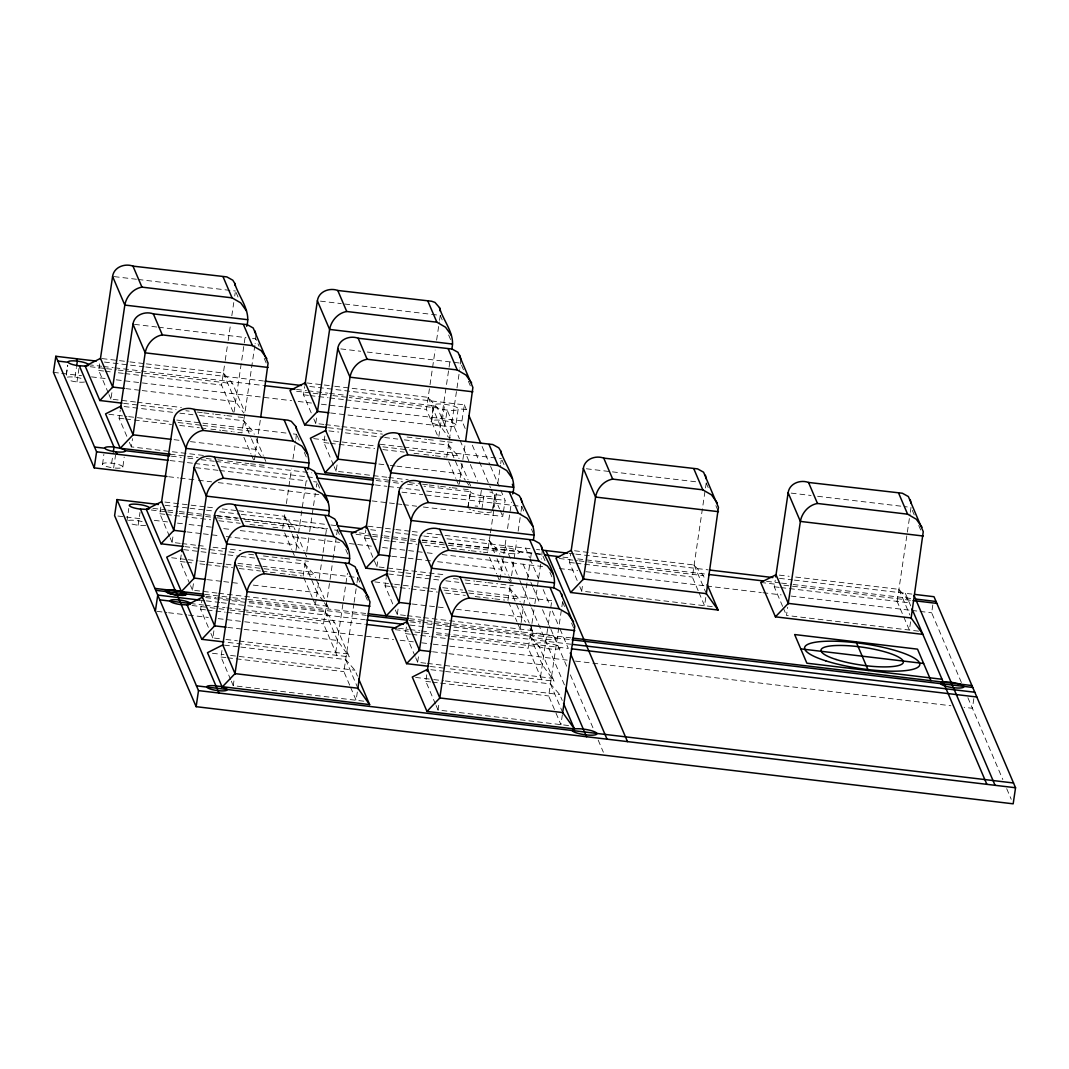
<?xml version="1.0" encoding="UTF-8"?>
<svg xmlns="http://www.w3.org/2000/svg" width="1069" height="1069" viewBox="0 0 1069 1069"><rect width="100%" height="100%" fill="white"/><g stroke="black" fill="none" stroke-linecap="round" stroke-linejoin="round"><path stroke-width="0.75" stroke-dasharray="5 3.75" d="M255.959 334.704L255.117 343.75M295.886 439.265L296.728 430.219M460.766 359.05L459.924 368.097M542.29 550.094L541.448 559.14M66.225 374.805L67.654 365.157M66.358 375.152L67.775 365.518M74.964 377.21L76.393 367.576M76.968 381.927L79.347 365.852M108.357 393.071L98.709 370.449L99.925 362.204M135.509 402.024L110.935 399.111L112.151 390.853M102.571 464.334L103.853 454.432M111.657 463.184L112.846 455.153M126.81 436.312L119.087 418.206L120.303 409.962M113.661 467.888L115.559 455.033M115.185 468.062A10.329 2.218 8.4 0 0 122.882 467.006L124.178 457.091M203.404 455.434L131.313 446.869L132.529 438.624M126.904 521.298L128.801 508.443M138.128 525.2L140.026 512.345M169.503 536.357L159.856 513.735L160.831 507.134M180.273 543.359L172.082 542.384L173.298 534.139M189.894 584.115L180.233 561.492L181.449 553.248M233.176 412.206L221.59 385.067L224.998 361.963M225.238 360.32L227.924 342.174M228.165 340.517L230.597 324.027M231.813 315.783L233.764 302.58M234.739 295.979L235.22 292.679M217.047 593.068L192.473 590.141L193.689 581.897M208.348 627.343L200.625 609.25L201.841 601.005M234.058 412.073L245.269 336.187M254.876 345.394L241.968 432.825L233.777 431.849M219.399 638.687L212.851 637.912L214.067 629.654M230.663 679.63L221.002 657.007L221.978 650.406M254.435 459.83L260.288 420.237M363.794 701.184L233.229 685.67L234.445 677.412M282.737 528.34L284.929 513.494M286.385 503.593L291.503 468.957M292.959 459.055L295.645 440.909M311.226 412.901L303.502 394.808L304.718 386.55M295.939 550.401L305.2 487.718M305.44 486.061L306.656 477.816M323.92 424.433L315.729 423.458L316.958 415.213M303.115 576.097L305.306 561.252M306.776 551.363L309.449 533.217M309.689 531.56L315.302 493.624M316.277 487.023L316.758 483.722M333.541 465.189L323.894 442.566L324.856 435.965M315.342 604.76L316.317 598.159M316.571 596.515L319.003 580.013M319.243 578.369L326.793 527.231M386.911 477.255L336.12 471.215L337.336 462.971M336.949 655.377L323.506 623.855L329.84 580.975M330.08 579.318L332.753 561.172M333.007 559.528L336.414 536.438M336.655 534.781L337.39 529.836L334.089 529.449M335.733 652.518L347.425 573.331M349.683 685.189L343.884 671.626L353.866 603.985M354.12 602.341L356.792 584.195M357.033 582.538L357.768 577.594L262.747 566.303M401.463 569.657L376.889 566.744L364.649 538.081L365.865 529.836M357.327 692.031L356.111 700.275L350.325 686.699M376.889 566.744L377.865 560.143M392.764 603.945L385.04 585.839L386.256 577.594M437.328 435.056L426.384 409.414L429.791 386.323M430.032 384.666L435.15 350.031M436.62 340.129L439.292 321.983M439.533 320.339L440.268 315.382L342.895 303.81M405.458 615.477L397.267 614.501L398.483 606.243M466.378 409.641L458.2 408.665L455.955 424.914A12.561 2.699 8.4 0 1 447.203 426.397L443.996 426.063A12.561 2.699 8.4 0 1 431.649 422.402L433.479 405.552A12.561 2.699 8.4 0 1 442.232 404.082L445.439 404.416A12.561 2.699 8.4 0 1 457.786 408.064L458.32 408.839A12.561 2.699 8.4 0 1 449.568 410.322L446.374 409.988A12.561 2.699 8.4 0 1 437.448 408.011L349.336 397.534M431.235 421.814L433.613 405.739L346.075 395.33M415.079 656.219L405.418 633.596L406.394 627.009M438.851 436.419L448.846 368.792M449.087 367.135L450.303 358.89M442.312 420.411L444.677 404.336L443.862 402.425M444.757 426.143L447.123 410.068L459.403 438.824M446.762 457.171L459.683 369.74M425.836 663.234L417.645 662.259L418.874 654.014M465.202 428.509L461.968 420.932L464.347 404.857L334.584 389.437M435.457 703.99L425.809 681.367L427.025 673.109M459.242 484.177L459.977 479.233M460.218 477.576L462.65 461.086M462.89 459.429L465.336 442.94M467.848 507.227L470.975 490.564M568.588 725.544L438.036 710.016L439.012 703.415M467.928 507.775L470.293 491.7L424.059 486.208M481.371 490.297L478.992 506.372L478.231 506.265A12.561 2.699 8.4 0 0 475.117 506.038M481.919 508.897L483.816 496.029L484.631 497.94M492.515 510.701L494.894 494.626L503.071 495.602M493.063 508.042L494.867 494.453A12.561 2.699 8.4 0 0 489.869 491.981M490.217 534.54L487.531 552.686L482.613 552.112M490.457 532.896L496.297 493.303M497.766 483.415L500.439 465.269M500.693 463.612L501.174 460.311M423.351 507.013L502.737 516.447L503.218 513.24M503.446 511.623L505.116 500.372L499.798 487.932M500.011 579.692L505.851 540.112M507.561 528.567L511.45 502.163M507.922 600.457L510.113 585.612M511.57 575.71L516.688 541.061M518.144 531.173L520.83 513.026M521.071 511.37L521.806 506.425L424.42 494.853M520.149 629.106L520.884 624.162M521.124 622.505L530.384 559.822M530.625 558.178L531.841 549.934M541.756 679.737L528.3 648.215L531.707 625.111M531.948 623.468L534.634 605.321M534.874 603.678L541.208 560.784M540.526 676.864L551.978 599.335M554.477 709.549L548.678 695.972L562.575 601.941L559.261 601.553M577.18 580.534L569.456 562.428L570.672 554.183M562.374 714.733L560.918 724.622L555.118 711.059M712.248 606.617L581.683 591.09L582.899 582.846M698.124 590.622L692.338 577.046L705.246 489.615M705.487 487.972L706.221 483.014L702.921 482.627M705.781 597.451L704.565 605.695L698.765 592.119M782.615 606.39L774.25 586.787L775.225 580.186M918.578 631.151L786.49 615.437L787.706 607.192M897.132 601.393L910.04 513.962M910.294 512.318L911.015 507.374L904.414 506.586M910.588 621.797L909.358 630.055L895.916 598.533M961.405 682.53L931.647 612.791L932.836 604.747M973.832 698.658L972.416 708.306L964.144 707.317M114.223 276.617L136.444 279.263M138.088 279.463L235.474 291.035M320.433 301.137L341.238 303.609M134.494 324.361L156.822 327.02M158.479 327.221L246.017 337.63M252.551 338.405L255.852 338.793L259.072 346.343M340.811 348.895L360.707 351.26M367.268 352.048L460.645 363.153L463.866 370.689M102.116 358.596L128.333 361.71M129.977 361.897L144.716 363.66M146.359 363.848L223.368 373.001L232.654 383.651L244.814 412.166M306.923 382.943L333.14 386.056M334.771 386.256L428.161 397.361L437.448 408.011L450.263 438.023M104.455 362.07L144.181 366.787M145.838 366.988L263.402 380.965M309.756 386.484L332.94 389.236M88.433 364.703L101.649 366.266M103.292 366.467L113.207 367.642M114.851 367.843L139.625 370.783M141.282 370.983L263.495 385.508M296.527 389.437L306.442 390.613M308.086 390.813L327.902 393.165M329.559 393.365L344.418 395.129M90.143 366.707L104.976 368.471M106.619 368.671L116.508 369.847M118.165 370.048L142.885 372.987M144.529 373.175L232.654 383.651M296.581 391.254L311.426 393.018M313.07 393.218L331.203 395.37M332.847 395.57L347.692 397.334M98.709 370.449L103.613 371.037M105.256 371.237L111.817 372.012M118.365 372.787L123.282 373.375M124.913 373.562L139.665 375.326M141.308 375.513L221.59 385.067M303.502 394.808L308.42 395.383M310.063 395.583L328.076 397.721M329.72 397.922L344.459 399.672M346.102 399.873L426.384 409.414M53.45 372.359L60.064 373.148M61.721 373.335L81.565 375.7M91.493 376.876L106.379 378.653M116.294 379.829L291.623 400.675M298.238 401.463L311.467 403.04M321.381 404.216L342.895 406.768M344.539 406.968L461.968 420.932M125.821 388.608L140.573 390.359M142.204 390.559L235.594 401.663L243.719 413.008M330.615 412.968L440.388 426.01L448.512 437.355M137.153 402.225L181.383 407.489M325.564 424.62L340.316 426.384M341.946 426.571L384.546 431.635M123.63 403.334L176.051 409.574M185.886 410.737L189.16 411.124M197.351 412.099L202.268 412.687M203.912 412.888L213.733 414.05M215.377 414.251L225.212 415.413M226.842 415.614L233.403 416.389M238.106 416.95L245.79 417.859M328.424 427.694L382.488 434.121M407.075 437.034L426.731 439.372M428.362 439.573L434.923 440.348M439.84 440.936L445.987 441.671M447.523 441.844L452.12 442.392M124.151 406.541L173.298 412.393M179.846 413.168L192.954 414.732M199.515 415.507L243.745 420.772L253.032 431.422L254.262 434.281M328.945 430.901L338.779 432.063M345.327 432.851L383.009 437.328M384.653 437.515L397.762 439.078M404.309 439.853L448.552 445.118L457.826 455.768L459.055 458.628M176.786 420.064L286.786 433.145M293.32 433.92L296.621 434.321M380.176 444.25L402.385 446.895M404.042 447.083L501.414 458.668M586.387 468.77L696.387 481.852M791.18 493.116L811.077 495.481M817.625 496.27L902.77 506.385M108.878 414.278L127.011 416.429M128.654 416.629L171.508 421.721M178.109 422.509L201.186 425.248M202.829 425.449L253.032 431.422M313.671 438.624L326.86 440.201M333.448 440.976L376.315 446.08M382.902 446.855L407.636 449.795M409.28 449.996L457.826 455.768M119.087 418.206L124.004 418.794M125.648 418.995L171.521 424.446M179.712 425.422L199.368 427.76M201.012 427.947L209.203 428.923M210.834 429.123L220.668 430.286M222.312 430.486L232.133 431.649M323.894 442.566L328.798 443.141M330.441 443.341L374.671 448.606M382.876 449.581L404.176 452.107M413.997 453.283L422.188 454.245M423.832 454.445L433.667 455.608M435.297 455.808L445.132 456.971M174.06 439.68L180.608 440.468M190.442 441.631L255.972 449.421L262.293 458.24M378.854 464.04L388.688 465.202M390.332 465.403L395.236 465.977M396.88 466.178L460.779 473.767L465.296 480.075M388.541 477.455L408.211 479.794M170.225 454.218L198.072 457.519M206.264 458.494L211.181 459.082M217.742 459.857L225.933 460.833M227.563 461.033L248.863 463.558M250.507 463.759L267.704 465.803M375.019 478.565L402.879 481.878M409.427 482.653L420.905 484.016M422.536 484.217L427.453 484.791M429.097 484.992L438.918 486.168M440.562 486.355L450.396 487.531M452.027 487.718L460.218 488.693M463.291 489.054L470.975 489.976M171.361 456.156L181.276 457.345M187.877 458.12L194.491 458.908M201.092 459.697L214.308 461.273M215.965 461.461L311.747 472.859M376.154 480.516L400.928 483.455M407.543 484.244L417.444 485.42M170.051 460.539L193.235 463.291M194.892 463.492L214.749 465.857M221.377 466.645L305.814 476.68M307.471 476.881L314.099 477.669M375.353 484.952L386.951 486.328M388.608 486.529L420.064 490.27M426.678 491.059L505.116 500.372M195.761 467.661L217.969 470.307M219.626 470.494L307.177 480.903M313.698 481.678L316.999 482.079M401.971 492.181L422.776 494.653M168.648 476.734L178.563 477.91M180.22 478.11L196.763 480.075M198.42 480.262L211.649 481.838M218.263 482.627L319.15 494.626M372.079 500.92L395.236 503.673M396.893 503.86L401.85 504.461M403.507 504.648L416.736 506.225M164.907 502.069L189.48 504.982M191.124 505.183L205.876 506.933M207.506 507.134L215.697 508.109M222.258 508.884L236.997 510.635M238.641 510.835L284.514 516.287L293.801 526.937L295.017 529.796M368.07 526.215L394.287 529.342M395.931 529.529L410.67 531.293M412.313 531.48L418.861 532.255M427.052 533.231L443.435 535.181M445.078 535.382L489.308 540.633L498.595 551.283L499.824 554.156M574.507 550.762L694.115 564.993L703.402 575.643L704.618 578.503M779.314 575.122L789.136 576.285M795.697 577.06L898.909 589.34L908.196 599.99M165.067 505.29L188.278 508.042M189.935 508.243L204.86 510.02M206.517 510.207L213.159 510.995M219.786 511.784L239.683 514.162M241.34 514.349L329.239 524.799M330.896 524.999L335.866 525.587M370.689 529.73L378.987 530.718M385.615 531.507L393.913 532.496M395.57 532.696L410.496 534.46M412.153 534.66L422.095 535.85M423.765 536.037L440.348 538.014M446.976 538.803L530.224 548.704M536.518 549.453L539.671 549.827M569.162 553.328L574.133 553.916M575.79 554.116L708.266 569.871M779.488 578.342L792.73 579.919M794.387 580.106L911.897 594.083M216.032 515.405L238.36 518.064M240.004 518.251L327.555 528.661M422.349 539.939L442.245 542.304M448.793 543.079L533.939 553.207M535.582 553.395L542.183 554.183L545.404 561.733M152.88 508.363L166.096 509.94M167.753 510.14L177.654 511.316M179.311 511.517L215.644 515.833M217.301 516.033L237.118 518.385M243.719 519.173L327.956 529.182M334.557 529.97L337.857 530.358M359.331 532.91L370.89 534.286M372.546 534.487L382.448 535.663M384.105 535.863L408.879 538.803M410.523 539.003L420.438 540.179M422.095 540.379L446.869 543.319M448.512 543.52L533.832 553.662M535.409 553.849L543.293 554.784M562.922 557.123L571.193 558.112M577.821 558.9L706.997 574.253M766.62 581.336L779.862 582.912M781.519 583.113L791.461 584.289M793.118 584.489L910.654 598.466M151.29 509.993L166.123 511.757M167.766 511.957L177.668 513.133M179.311 513.32L204.032 516.26M205.689 516.461L215.577 517.637M217.221 517.837L238.654 520.376M245.242 521.164L293.801 526.937M356.084 534.34L370.93 536.103M372.573 536.304L382.461 537.48M384.105 537.68L408.839 540.62M410.483 540.807L420.371 541.983M422.028 542.183L446.748 545.123M448.392 545.324L498.595 551.283A12.561 2.699 8.4 0 0 507.521 553.274L510.715 553.595A12.561 2.699 8.4 0 0 519.481 552.125L518.933 551.35A12.561 2.699 8.4 0 0 506.586 547.689L503.392 547.355A12.561 2.699 8.4 0 0 494.626 548.838L498.595 551.283M559.234 558.499L577.367 560.65M579.024 560.851L703.402 575.643M760.74 582.458L777.23 584.422M783.818 585.197L913.113 600.578M159.856 513.735L164.773 514.309M166.403 514.51L172.964 515.285M174.594 515.485L210.646 519.775M218.838 520.75L240.137 523.275M249.972 524.451L256.52 525.226M258.163 525.413L266.355 526.389M272.902 527.177L277.82 527.752M364.649 538.081L369.567 538.669M371.21 538.856L377.758 539.645M384.319 540.42L389.236 541.008M390.866 541.195L405.619 542.945M407.249 543.146L417.084 544.321M425.275 545.284L444.931 547.622M451.492 548.41L458.04 549.185M459.683 549.386L469.505 550.548M471.148 550.749L480.983 551.911M569.456 562.428L574.374 563.016M576.004 563.216L692.338 577.046M774.25 586.787L779.167 587.362M780.811 587.562L909.425 602.849M117.911 516.033L124.525 516.821M126.182 517.008L141.068 518.786M154.297 520.362L167.526 521.926M177.454 523.115L182.411 523.703M189.026 524.491L213.84 527.431M223.755 528.62L230.369 529.409M240.298 530.585L339.541 542.384M349.456 543.56L356.071 544.348M357.727 544.549L372.613 546.312M382.542 547.502L425.542 552.606M427.199 552.807L435.457 553.782M442.085 554.57L544.629 566.77M559.515 568.534L577.701 570.699M585.972 571.688L705.059 585.839M706.703 586.039L761.288 592.533M762.945 592.72L781.132 594.885M791.06 596.074L910.147 610.225M911.79 610.426L918.418 611.214M920.062 611.415L931.647 612.791M186.968 531.894L201.72 533.645M203.351 533.845L219.733 535.783M226.294 536.571L296.741 544.936L300.349 549.987M391.775 556.241L406.514 557.991M408.158 558.192L431.088 560.918M437.649 561.693L501.548 569.296L505.156 574.334M181.917 543.56L196.656 545.31M198.299 545.497L206.491 546.473M213.038 547.261L240.899 550.575M403.093 569.857L445.693 574.922M184.777 546.62L199.515 548.37M201.159 548.557L222.459 551.096M229.007 551.871L237.211 552.847M248.676 554.21L253.594 554.798M263.415 555.96L283.085 558.299M284.715 558.499L291.276 559.274M296.193 559.862L308.473 561.319M389.57 570.966L404.323 572.717M405.966 572.917L410.87 573.505M417.431 574.28L442.005 577.207M453.47 578.57L458.387 579.144M464.948 579.933L474.77 581.095M476.413 581.295L486.235 582.458M487.878 582.658L497.713 583.821M500.987 584.208L513.28 585.678M183.654 549.626L209.871 552.753M211.515 552.94L226.254 554.691M227.897 554.891L239.362 556.254M241.006 556.455L259.019 558.593M260.662 558.793L304.892 564.044L314.179 574.694L315.408 577.567M388.461 573.986L414.665 577.1M416.309 577.287L439.252 580.026M445.8 580.801L458.908 582.364M465.456 583.139L509.699 588.391L518.986 599.041L520.202 601.914M237.933 563.35L261.103 566.102M442.726 587.696L462.623 590.061M468.489 590.756L552.74 600.778M171.668 557.751L186.5 559.515M188.157 559.715L198.046 560.891M199.689 561.078L224.423 564.018M226.067 564.218L235.955 565.394M237.612 565.595L262.333 568.534M263.976 568.721L314.179 574.694M374.818 581.91L392.951 584.062M394.608 584.262L412.741 586.413M414.384 586.614L429.217 588.378M430.874 588.565L437.462 589.353M444.049 590.141L467.126 592.881M468.783 593.081L518.986 599.041M180.233 561.492L185.151 562.08M186.794 562.267L193.342 563.056M199.903 563.831L204.807 564.419M206.451 564.606L221.203 566.356M222.833 566.557L232.668 567.719M239.215 568.508L260.515 571.033M262.159 571.234L268.707 572.009M270.35 572.209L278.541 573.184M280.185 573.372L290.006 574.547M291.65 574.734L301.485 575.91M385.04 585.839L389.958 586.427M391.588 586.627L409.614 588.765M411.258 588.952L425.996 590.716M427.64 590.903L437.462 592.079M445.653 593.054L465.322 595.393M475.144 596.555L481.705 597.33M483.335 597.531L493.17 598.693M494.813 598.894L504.635 600.056M207.359 579.652L222.098 581.402M223.742 581.603L240.124 583.54M253.233 585.104L317.132 592.707L323.439 601.526M412.153 603.998L446.561 608.087M456.396 609.263L521.926 617.054L525.534 622.091M218.677 593.268L327.635 606.217M407.102 615.664L421.841 617.414M423.484 617.615L532.429 630.563M204.553 594.311L231.011 597.451M232.668 597.651L246.124 599.241M247.754 599.442L366.627 613.579M409.627 618.684L571.287 637.912M206.09 596.302L216.005 597.477M217.648 597.678L242.422 600.618M249.037 601.406L366.293 615.343M409.227 620.448L420.798 621.824M422.442 622.024L432.357 623.2M434.001 623.401L570.525 639.636M205.676 597.584L230.249 600.511M231.893 600.698L325.283 611.802L334.57 622.452L349.242 656.847L225.546 642.135M410.483 621.931L420.304 623.107M426.865 623.882L435.056 624.857M436.686 625.058L530.077 636.162L539.364 646.812L554.036 681.194L446.722 668.432M199.743 600.083L204.713 600.671M206.37 600.872L219.613 602.435M221.27 602.635L246.097 605.588M247.754 605.789L365.317 619.766M410.015 625.084L570.993 644.219M190.349 603.491L203.564 605.067M205.208 605.268L225.038 607.62M226.681 607.82L241.541 609.584M243.197 609.784L365.411 624.309M398.443 628.238L408.358 629.414M410.002 629.614L419.917 630.79M421.574 630.991L429.832 631.966M436.433 632.754L568.294 648.429L559.488 627.797M192.059 605.508L208.535 607.473M210.192 607.673L228.325 609.824M229.969 610.025L244.801 611.789M246.458 611.976L334.57 622.452M395.209 629.668L408.398 631.231M414.986 632.02L429.818 633.783M436.419 634.572L449.608 636.135M451.252 636.336L539.364 646.812A12.561 2.699 8.4 0 0 548.29 648.789L551.484 649.124A12.561 2.699 8.4 0 0 560.25 647.64L559.702 646.865A12.561 2.699 8.4 0 0 547.355 643.204L544.148 642.883A12.561 2.699 8.4 0 0 535.395 644.353L539.364 646.812M200.625 609.25L205.542 609.838M207.172 610.025L225.198 612.176M226.828 612.363L241.581 614.127M243.224 614.314L323.506 623.855M405.418 633.596L410.336 634.184M411.979 634.385L429.992 636.523M431.635 636.723L528.3 648.215M157.023 611.348L166.938 612.537M168.595 612.724L186.794 614.889M188.451 615.089L208.295 617.454M218.21 618.63L243.024 621.583M244.681 621.77L393.539 639.476M400.153 640.264L413.382 641.841M421.654 642.816L431.569 643.992M433.226 644.193L448.111 645.97M449.768 646.157L567.198 660.121M575.469 661.11L950.916 705.754M227.737 627.409L242.489 629.16M244.12 629.36L337.51 640.465L349.242 656.847M432.544 651.756L447.283 653.52M448.927 653.707L542.317 664.811L554.036 681.194M225.96 639.462L237.425 640.825M239.068 641.026L348.013 653.974M427.48 663.421L552.82 678.334M430.339 666.481L445.092 668.245M224.423 645.155L239.162 646.905M240.806 647.092L345.661 659.56L354.948 670.21L357.46 676.102M430.86 669.702L443.969 671.252M445.613 671.452L550.468 683.919L559.755 694.569L562.254 700.449M212.437 653.266L223.982 654.642M230.57 655.431L354.948 670.21M415.587 677.425L432.076 679.39M433.72 679.577L443.608 680.753M445.265 680.953L559.755 694.569M221.002 657.007L225.92 657.595M227.563 657.796L343.884 671.626M425.809 681.367L430.713 681.942M432.357 682.142L438.905 682.917M440.548 683.118L548.678 695.972M437.448 408.011L433.479 405.552M466.191 481.331L468.903 485.112M508.764 579.371L510.568 581.897M530.05 628.398L533.658 633.436A12.561 2.699 8.4 0 1 541.756 633.476L553.381 636.082L556.107 638.46A12.561 2.699 8.4 0 1 545.738 639.422L542.491 638.981A12.561 2.699 8.4 0 1 531.467 635.16L533.658 633.436L529.863 624.537M324.348 602.782L328.864 609.089L325.056 600.19M455.955 424.914L455.407 424.139A12.561 2.699 8.4 0 0 443.06 420.478L439.867 420.157A12.561 2.699 8.4 0 0 431.101 421.627M122.882 467.006L122.561 466.378A10.329 2.218 8.4 0 0 112.779 463.318L110.134 463.011A10.329 2.218 8.4 0 0 102.437 464.066L102.744 464.694A10.329 2.218 8.4 0 0 112.539 467.754M912.311 510.381L914.236 514.911M918.739 525.467L920.676 529.997M967.886 697.696L1002.829 779.568M1006.704 788.668L1011.234 799.278M905.349 593.308L910.708 605.869M898.909 589.34L909.853 614.982M783.27 607.9L786.49 615.437M706.221 483.014L709.442 490.564M715.869 505.637L717.807 510.167M694.115 564.993L705.7 592.132M579.759 586.56L581.683 591.09M440.268 315.382L442.205 319.912M448.633 334.998L451.853 342.534M468.382 381.245L470.307 385.775M502.056 460.178L503.993 464.694M521.806 506.425L523.73 510.955M531.453 529.048L533.391 533.578M549.907 572.289L551.845 576.806M562.575 601.941L565.14 607.98M571.581 623.067L574.801 630.603M464.347 404.857L467.688 412.701M482.106 446.481L489.976 464.895M490.631 466.431L499.143 486.395M525.494 548.143L529.489 557.497M530.144 559.034L538.616 578.89M543.186 589.594L549.707 604.88M552.326 610.987L558.846 626.274M472.324 445.185L478.792 460.351M479.447 461.875L490.444 487.638M491.085 489.161L499.504 508.871M500.145 510.381L502.737 516.447M523.115 564.205L530.237 580.895M530.892 582.405L532.83 586.948M533.471 588.471L539.952 603.638M542.531 609.691L550.294 627.891M550.949 629.4L567.118 667.31M570.365 674.886L593.656 729.472M598.186 740.082L603.357 752.215M460.044 440.348L477.496 481.224M505.009 545.698L519.267 579.077M519.908 580.601L521.846 585.131M522.487 586.654L530.892 606.337M531.534 607.847L564.552 685.202M460.993 463.158L468.062 479.754M468.716 481.25L470.641 485.78M501.749 558.673L508.831 575.269M509.472 576.779L511.41 581.295M520.844 603.424L529.222 623.027M428.161 397.361L440.388 426.01M448.552 445.118L460.779 473.767M489.308 540.633L494.466 552.7M497.032 558.74L501.548 569.296M509.699 588.391L521.926 617.054M530.077 636.162L542.317 664.811M550.468 683.919L562.695 712.569M448.699 461.701L455.782 478.284M456.423 479.794L458.347 484.324M489.468 557.216L496.55 573.812M497.192 575.309L499.116 579.839M508.563 601.954L516.928 621.57M517.57 623.08L521.365 631.979M313.805 418.928L315.729 423.458M334.183 466.699L336.12 471.215M395.33 609.971L397.267 614.501M415.721 657.729L417.645 662.259M436.099 705.487L438.036 710.016M236.115 292.545L238.04 297.075M264.217 358.409L267.437 365.945M297.262 435.818L299.2 440.348M304.344 452.414L306.268 456.944M317.64 483.589L319.578 488.105M337.39 529.836L340.597 537.373M345.755 549.439L348.975 556.989M357.768 577.594L359.705 582.124M365.491 595.687L367.429 600.217M256.186 438.811L263.268 455.394M263.909 456.904L265.847 461.434M296.955 534.326L304.037 550.923M304.678 552.419L306.603 556.949M316.05 579.064L324.415 598.68M223.368 373.001L235.594 401.663M243.745 420.772L250.827 437.355M251.469 438.865L255.972 449.421M284.514 516.287L291.596 532.883M292.238 534.38L296.741 544.936M304.892 564.044L317.132 592.707M325.283 611.802L337.51 640.465M345.661 659.56L357.888 688.222M243.892 437.341L250.974 453.937M251.629 455.447L253.553 459.964M284.661 532.87L291.743 549.453M292.385 550.963L294.322 555.492M303.756 577.607L312.135 597.21M312.776 598.72L316.571 607.62M108.998 394.581L110.935 399.111M129.389 442.339L131.313 446.869M170.158 537.867L172.082 542.384M190.536 585.625L192.473 590.141M210.914 633.382L212.851 637.912M231.305 681.14L233.229 685.67M470.226 491.152L470.32 491.874A12.561 2.699 8.4 0 0 481.344 495.709L484.591 496.136A12.561 2.699 8.4 0 0 494.96 495.188M145.705 525.28A10.329 2.218 8.4 0 1 139.251 525.347L136.591 525.013A10.329 2.218 8.4 0 1 129.523 523.289M128.534 520.416A10.329 2.218 8.4 0 1 142.671 521.752M491.847 511.837A12.561 2.699 8.4 0 1 482.213 512.211L478.965 511.77A12.561 2.699 8.4 0 1 472.952 510.434M470.587 509.606A12.561 2.699 8.4 0 1 468.877 508.764M84.545 381.994A10.329 2.218 8.4 0 1 78.104 382.061L75.445 381.74A10.329 2.218 8.4 0 1 68.376 380.003M67.387 377.143A10.329 2.218 8.4 0 1 73.828 377.076L76.487 377.41A10.329 2.218 8.4 0 1 83.556 379.134"/><path stroke-width="1.5" d="M246.725 326.286C251.442 310.745 238.855 297.329 234.672 283.245L232.828 280.225L226.828 276.898L132.97 266.128C124.832 263.081 113.862 267.063 112.592 276.43L100.406 358.903M260.769 416.937L268.078 363.099L253.206 327.983L247.206 324.655L153.361 313.885C145.224 310.838 134.24 314.82 132.97 324.188L120.543 408.318M307.872 469.572C312.589 454.018 300.001 440.615 295.832 426.531L291.303 421.333L287.975 420.184L194.13 409.4C185.979 406.354 175.009 410.336 173.739 419.703L161.553 502.189M328.504 515.686C332.459 500.706 319.952 487.932 316.21 474.289L314.353 471.255L308.353 467.941L214.508 457.158C206.37 454.125 195.386 458.093 194.117 467.46L181.703 551.591M348.882 563.443C352.837 548.464 340.33 535.689 336.601 522.046L334.744 519.013L328.744 515.699L234.899 504.915C226.748 501.882 215.778 505.864 214.508 515.231L202.322 597.705M357.821 688.73L369.994 601.9L355.122 566.784L349.122 563.457L255.277 552.686C247.139 549.64 236.155 553.622 234.886 562.989L222.713 645.462M451.773 348.988C455.728 334.022 443.221 321.248 439.479 307.605L434.949 302.407L431.622 301.244L337.777 290.474C329.64 287.427 318.656 291.409 317.386 300.777L304.972 384.907M465.576 441.283L472.886 387.446L458.013 352.329L452.013 349.015L358.155 338.232C350.017 335.185 339.047 339.167 337.777 348.534L325.591 431.021M533.297 540.032C537.253 525.053 524.745 512.278 521.017 498.635L519.16 495.615L513.16 492.288L419.315 481.518C411.164 478.471 400.194 482.453 398.924 491.82L386.497 575.95M553.689 587.79C557.644 572.81 545.137 560.049 541.395 546.406L539.538 543.373L533.538 540.045L439.693 529.275C431.555 526.229 420.571 530.211 419.302 539.578L406.888 623.708M562.615 713.076L574.801 626.247L559.929 591.13L553.929 587.803L460.071 577.033C451.933 573.986 440.962 577.968 439.693 587.335L427.266 671.466M706.275 594.15L718.448 507.321L703.576 472.204L697.576 468.877L603.731 458.107C595.58 455.06 584.609 459.042 583.34 468.409L571.153 550.882M911.069 618.497L923.255 531.667L908.369 496.55L902.37 493.237L808.525 482.453C800.387 479.406 789.403 483.388 788.134 492.756L775.72 576.886M96.17 361.081L55.829 356.284L53.45 372.359L94.219 467.875L166.991 476.533M76.621 365.959L77.342 361.148L76.3 358.716M94.219 467.875L96.584 451.799L55.829 356.284M112.646 387.566L124.819 305.079C126.329 296.46 133.131 288.63 141.95 287.133L232.053 297.85L240.752 302.888L246.471 310.879M113.314 451.933L114.022 447.109L79.347 365.852M158.426 504.488L116.975 499.57L114.597 515.632L196.135 706.676L1013.171 803.821L1015.55 787.746L934.012 596.716L915.117 594.458M133.024 435.324L145.197 352.837C146.707 344.218 153.522 336.388 162.328 334.891L252.444 345.608L261.13 350.645L266.849 358.636M155.366 611.161L157.744 595.086L199.743 600.083M173.793 530.839L185.966 448.365C187.476 439.733 194.277 431.903 203.097 430.419L293.213 441.136L301.899 446.174L307.618 454.165M194.17 578.596L206.357 496.123C207.854 487.491 214.669 479.66 223.474 478.177L313.591 488.894L322.277 493.931L328.009 501.922M196.135 706.676L198.5 690.601L116.975 499.57M214.562 626.354L226.735 543.88C228.245 535.262 235.046 527.418 243.866 525.935L333.969 536.651L342.668 541.689L348.387 549.68M234.939 674.125L247.113 591.638C248.623 583.019 255.438 575.189 264.243 573.692L354.36 584.409L363.046 589.447L368.765 597.437M317.44 411.912L329.613 329.426C331.123 320.807 337.938 312.976 346.744 311.493L436.86 322.197L445.546 327.234L451.278 335.238M337.817 459.67L350.004 377.197C351.514 368.564 358.315 360.734 367.135 359.251L457.238 369.954L465.924 375.005L471.656 382.996M366.119 528.18L378.533 444.049C379.802 434.695 390.786 430.713 398.924 433.747L492.782 444.53L498.782 447.844L500.626 450.877C504.795 464.962 517.383 478.364 512.679 493.918M378.586 555.185L390.773 472.712C392.27 464.08 399.084 456.249 407.89 454.766L498.007 465.483L506.693 470.52L512.425 478.511M398.978 602.956L411.151 520.469C412.661 511.851 419.462 504.02 428.281 502.524L518.385 513.24L527.084 518.278L532.803 526.269M419.355 650.714L431.529 568.227C433.039 559.608 439.853 551.778 448.659 550.281L538.776 560.998L547.462 566.035L553.194 574.026M439.733 698.471L451.92 615.998C453.43 607.366 460.231 599.535 469.05 598.052L559.154 608.755L567.853 613.793L573.572 621.797M583.393 579.545L595.567 497.058C597.077 488.439 603.878 480.609 612.697 479.112L702.801 489.829L711.5 494.867L717.219 502.858M788.187 603.891L800.374 521.418C801.87 512.786 808.685 504.956 817.491 503.472L907.608 514.176L916.293 519.213L922.026 527.217M205.716 579.451L194.251 578.088L182.024 549.439L166.724 557.163L181.396 591.545L186.407 594.204L183.32 595.353L176.051 594.965L168.862 593.282L165.962 591.277L171.174 590.088L181.129 591.518M88.553 365.05L88.339 364.435A10.329 2.218 8.4 0 0 78.865 361.335L76.206 361.001A10.329 2.218 8.4 0 0 68.135 361.95L68.336 362.551A10.329 2.218 8.4 0 0 77.823 365.665L85.199 366.119L99.871 400.514L112.713 387.058L124.178 388.421M133.104 434.816L120.864 406.153L105.577 413.89L120.249 448.272A10.329 2.218 8.4 0 1 124.939 450.303L125.26 450.931A10.329 2.218 8.4 0 1 117.563 451.987L114.904 451.693A10.329 2.218 8.4 0 1 105.123 448.619L104.802 448.005A10.329 2.218 8.4 0 1 112.512 446.936L120.249 448.272L133.104 434.816L170.786 439.292M149.7 508.323L149.486 507.708A10.329 2.218 8.4 0 0 138.235 504.381A10.329 2.218 8.4 0 0 129.269 505.423A10.329 2.218 8.4 0 0 138.97 508.938L146.346 509.405L161.018 543.787L173.859 530.331L185.338 531.694M317.52 411.405L305.28 382.742L289.993 390.479L304.665 424.861L317.52 411.405L328.985 412.768M181.396 591.545L194.251 578.088M337.898 459.162L325.671 430.513L310.371 438.237L325.056 472.618L337.898 459.162L375.58 463.639M189.988 604.359A10.329 2.218 8.4 0 0 190.469 603.851L190.255 603.237A10.329 2.218 8.4 0 0 180.781 600.137L178.122 599.803A10.329 2.218 8.4 0 0 170.051 600.738L170.252 601.353A10.329 2.218 8.4 0 0 179.739 604.466L187.115 604.92L201.787 639.315L214.628 625.846L226.093 627.209M222.165 687.073L235.02 673.617L357.888 688.222L369.62 704.605L214.428 685.737A10.329 2.218 8.4 0 0 206.718 686.792L207.039 687.42A10.329 2.218 8.4 0 0 216.82 690.494L219.479 690.788A10.329 2.218 8.4 0 0 227.176 689.732L226.855 689.104A10.329 2.218 8.4 0 0 222.165 687.073L207.493 652.678L222.78 644.954L235.02 673.617M378.667 554.677L366.44 526.028L351.14 533.752L365.825 568.147L378.667 554.677L390.132 556.04M399.044 602.448L386.203 615.904L371.531 581.509L386.818 573.786L399.044 602.448L410.509 603.811M419.436 650.206L407.195 621.543L391.909 629.28L406.581 663.662L419.436 650.206L430.901 651.569M439.813 697.963L427.587 669.301L412.287 677.038L426.972 711.419L439.813 697.963L562.695 712.569L574.427 728.951A12.561 2.699 8.4 0 1 582.525 728.991L585.759 729.432A12.561 2.699 8.4 0 1 596.783 733.254L596.876 733.975A12.561 2.699 8.4 0 1 586.507 734.938L583.26 734.497A12.561 2.699 8.4 0 1 572.236 730.675L574.427 728.951L563.55 703.469M570.619 592.493L583.46 579.037L706.342 593.642L718.074 610.025L570.619 592.493L555.947 558.112L571.234 550.375L583.46 579.037M775.413 616.84L788.267 603.384L911.149 617.989L922.881 634.371L775.413 616.84L760.74 582.458L776.027 574.734L788.267 603.384M247.701 319.698L124.819 305.079L112.592 276.43M452.494 344.044L329.613 329.426L317.386 300.777M268.078 367.455L145.197 352.837L132.97 324.188M472.886 391.802L350.004 377.197L337.777 348.534M265.045 381.165L301.471 385.495M57.86 361.055L68.256 362.297M265.152 385.709L294.884 389.236M99.871 400.514L121.986 403.147M304.665 424.861L326.793 427.493M308.847 462.971L185.966 448.365L173.739 419.703M718.448 511.677L595.567 497.058L583.34 468.409M923.242 536.023L800.374 521.418L788.134 492.756M120.249 448.272L170.225 454.218M325.056 472.618L373.388 478.364M94.553 447.029L104.936 448.258M125.126 450.664L169.717 455.969M315.048 473.246L372.854 480.115M96.584 451.799L168.394 460.338M317.413 478.057L373.696 484.751M324.107 495.214L370.422 500.72M329.225 510.728L206.357 496.123L194.117 467.46M534.032 535.088L411.151 520.469L398.924 491.82M362.404 528.741L337.523 525.788L336.601 522.046M542.825 550.201L567.505 553.127M709.923 570.071L772.86 577.554M339.514 530.558L356.03 532.522M544.869 554.971L559.608 556.722M708.653 574.454L763.306 580.948M915.572 599.054L936.056 601.486M913.113 600.578L936.872 603.397M349.616 558.486L226.735 543.88L214.508 515.231M554.41 582.846L431.529 568.227L419.302 539.578M161.018 543.787L183.133 546.419M365.825 568.147L387.94 570.766M800.748 648.87L923.629 663.475M369.994 606.257L247.113 591.638L234.886 562.989M574.801 630.603L451.92 615.998L439.693 587.335M942.03 679.269L806.868 663.194L794.641 634.545L917.523 649.15L930.965 680.672M154.885 588.404L203.524 594.177M368.284 613.766L408.318 618.537M572.864 638.099L971.935 685.55M155.7 590.315L204.433 596.101M367.95 615.544L407.583 620.261M572.102 639.823L972.75 687.461M366.974 619.967L403.387 624.296M572.57 644.407L974.781 692.231M159.775 599.856L190.349 603.491M367.068 624.51L396.799 628.038M571.447 648.803L976.825 697.001M201.787 639.315L223.902 641.934M406.581 663.662L428.709 666.294M426.972 711.419L574.427 728.951M196.469 685.83L1013.506 782.976M198.5 690.601L1015.55 787.746M898.641 493.17L907.608 514.176M914.048 595.473L995.065 785.314M911.991 608.889L986.874 784.339M808.525 482.453L817.491 503.472M856.082 641.854L868.309 670.504M693.834 468.823L702.801 489.829M707.197 584.543L718.074 610.025M603.731 458.107L612.697 479.112M545.978 550.575L627.503 741.619M512.358 484.31L513.654 487.317L390.773 472.712L378.533 444.049M427.894 301.191L436.86 322.197M448.272 348.948L457.238 369.954M489.041 444.463L498.007 465.483M509.419 492.221L518.385 513.24M529.81 539.992L538.776 560.998M550.188 587.75L559.154 608.755M469.01 415.774L480.796 443.408M570.271 653.039L607.032 739.173M565.848 688.222L586.547 736.741M337.777 290.474L346.744 311.493M358.155 338.232L367.135 359.251M398.924 433.747L407.89 454.766M419.315 481.518L428.281 502.524M439.693 529.275L448.659 550.281M460.071 577.033L469.05 598.052M223.087 276.831L232.053 297.85M243.478 324.602L252.444 345.608M284.234 420.117L293.213 441.136M304.625 467.875L313.591 488.894M325.003 515.632L333.969 536.651M345.394 563.39L354.36 584.409M358.743 679.109L369.62 704.605M132.97 266.128L141.95 287.133M153.361 313.885L162.328 334.891M194.13 409.4L203.097 430.419M214.508 457.158L223.474 478.177M234.899 504.915L243.866 525.935M255.277 552.686L264.243 573.692M112.713 387.058L100.486 358.396L85.199 366.119A10.329 2.218 8.4 0 0 88.072 365.558M173.859 530.331L161.633 501.682L146.346 509.405A10.329 2.218 8.4 0 0 149.219 508.831M214.628 625.846L202.402 597.197L187.115 604.92A10.329 2.218 8.4 0 0 188.839 604.72M116.04 451.813L117.069 454.245M140.493 509.125L218.985 693.046M165.281 589.634L165.962 591.277M910.227 499.584L911.135 503.272M705.433 475.237L706.328 478.925M561.773 594.164L562.374 596.622M541.395 546.406L542.29 550.094M521.017 498.635L521.913 502.336M500.626 450.877L501.535 454.566M459.857 355.362L460.766 359.05M439.479 307.605L440.375 311.293M356.979 569.804L357.874 573.505M316.21 474.289L317.119 477.977M295.832 426.531L296.434 428.99M255.063 331.016L255.665 333.475M234.672 283.245L235.274 285.704M178.323 595.233L175.663 594.912A10.329 2.218 8.4 0 1 165.962 591.384A10.329 2.218 8.4 0 1 174.928 590.342A10.329 2.218 8.4 0 1 186.18 593.683L186.394 594.297A10.329 2.218 8.4 0 1 178.323 595.233M944.889 685.951A11.759 2.526 8.4 0 0 963.757 687.046A11.759 2.526 8.4 0 0 948.15 682.049A11.759 2.526 8.4 0 0 944.889 685.951M825.682 660.816A58.22 12.507 8.4 0 0 919.059 666.228A58.22 12.507 8.4 0 0 841.837 641.494A58.22 12.507 8.4 0 0 825.682 660.816M836.105 659.493A41.584 8.926 8.4 0 0 902.811 663.355A41.584 8.926 8.4 0 0 847.65 645.689A41.584 8.926 8.4 0 0 836.105 659.493"/></g></svg>
